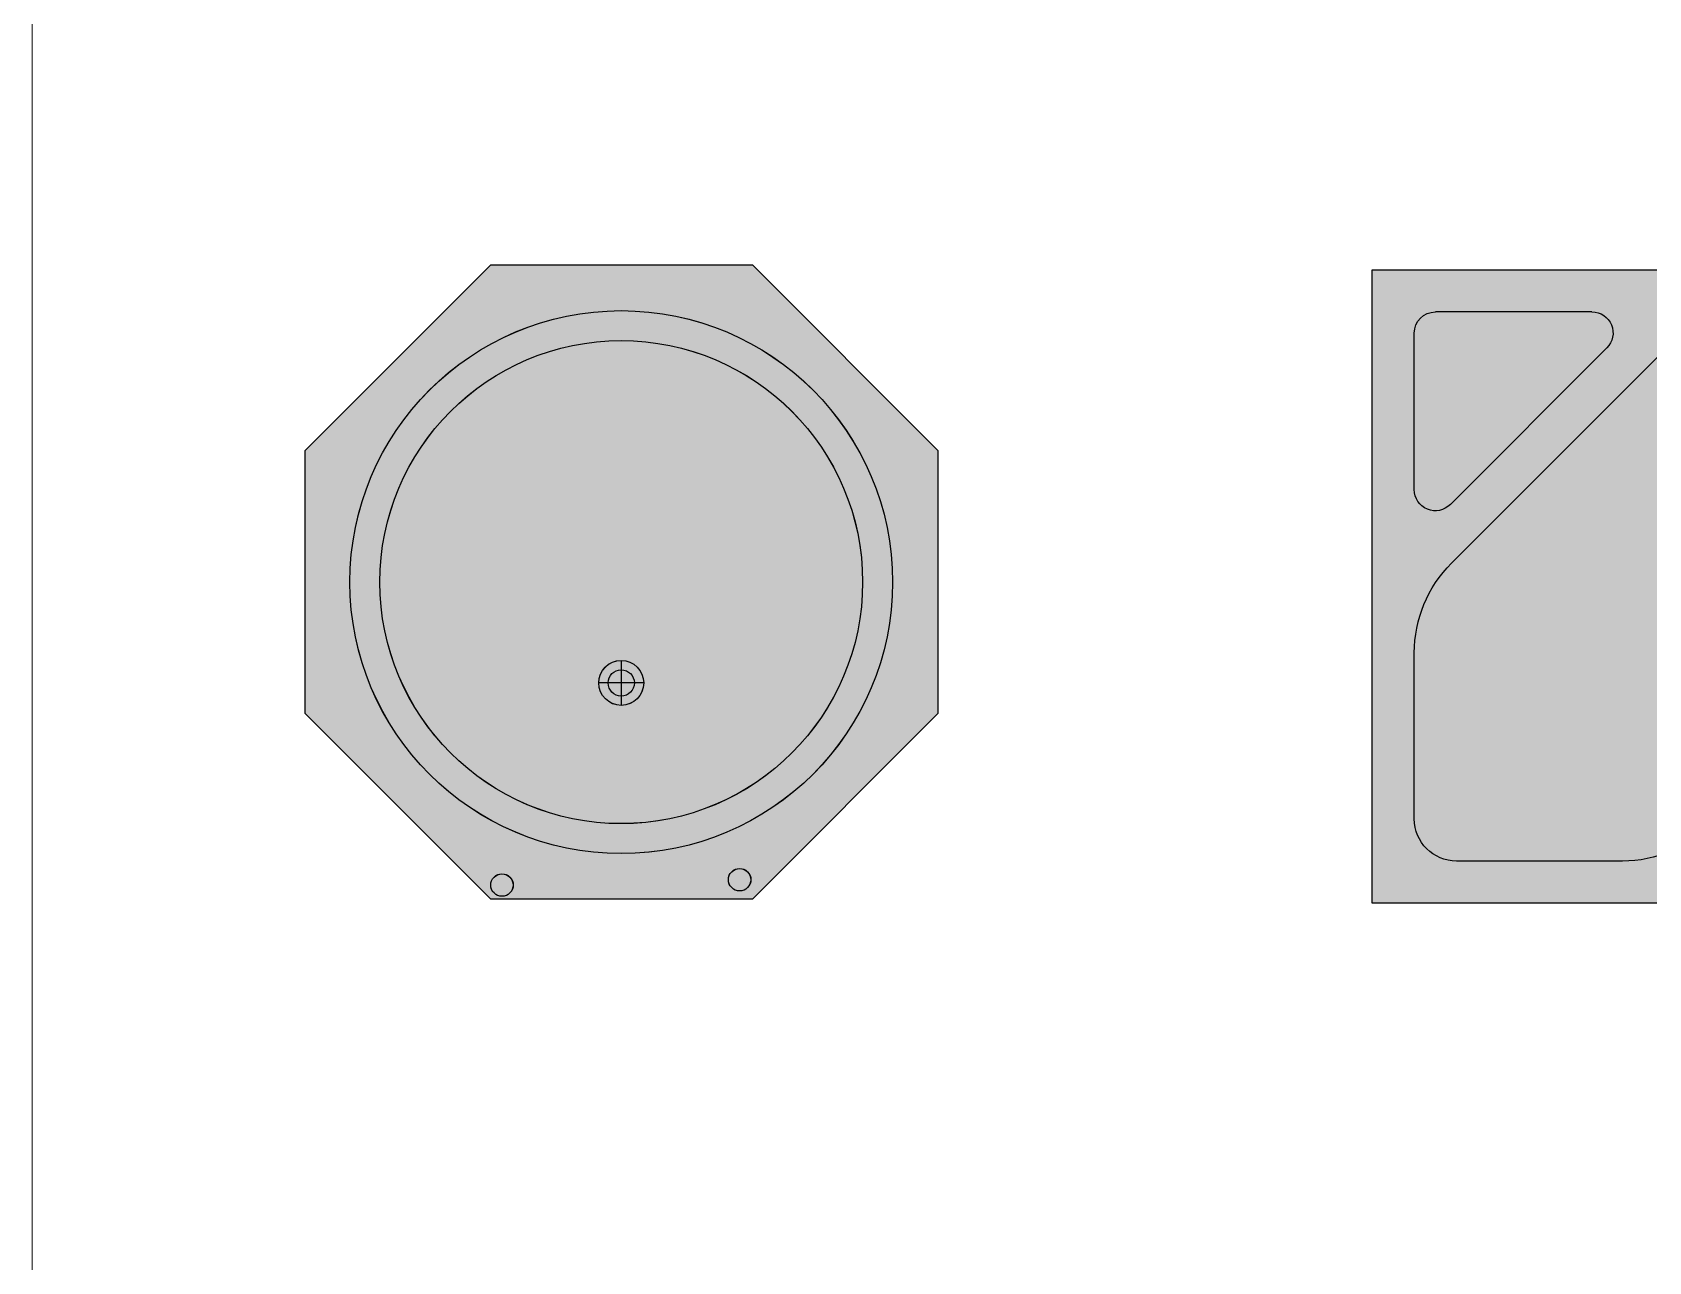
# Model space of a CAD drawing. Header units: millimetres. Extents: x 21129 to 2803301, y -510327 to 166837.
# Drawn here: x 320272 to 324100, y -262221 to -259311 of the extents above; entities that cross this region are included whole.
import ezdxf

# ---------------------------------------------------------------- set-up
doc = ezdxf.new("R2010")
doc.units = ezdxf.units.MM
doc.layers.add('....03_TNT_A_THIN', color=251, linetype='Continuous', lineweight=13, transparency=0.5)
doc.layers.add('....12_TNT_F_FURNITURE', color=27, linetype='Continuous', transparency=0.5)
doc.layers.add('H', color=250, linetype='Continuous', lineweight=0)
doc.layers.add('TNT-Hatch', color=250, linetype='Continuous')

# ---------------------------------------------------------------- blocks, each defined once
blk = doc.blocks.new('su')
at = {"layer": 'H', "ltscale": 10}
blk.add_hatch(color=256, dxfattribs=at).paths.add_polyline_path([(-310.6486043562763, 1499.944147538088), (-749.9720737726311, 1060.620678121719), (-749.9720737726311, 439.323469404364), (-310.6486043562763, -1.206353772431612e-08), (310.6486043610639, -1.196167431771755e-08), (749.9720737774333, 439.3234694043495), (749.9720737773314, 1060.620678121821), (310.6486043610639, 1499.944147538088)])
at = {"layer": 'TNT-Hatch', "ltscale": 10}
blk.add_hatch(color=253, dxfattribs=at).paths.add_polyline_path([(-310.6486043596524, 1499.944147533097), (-749.9720737774333, 1060.620678121719), (-749.9720737774333, 439.323469411378), (-310.6486043596524, -8.731149137020111e-11), (310.6486043596524, 2.91038304567337e-11), (749.9720737774333, 439.323469411378), (749.9720737773314, 1060.620678121806), (310.6486043596524, 1499.944147533097)])
at = {"ltscale": 10}
for p, q in [((-310.6486043596524, 1499.944147533097), (-749.9720737774333, 1060.620678121719)), ((310.6486043596524, 1499.944147533097), (-310.6486043596524, 1499.944147533097)), ((749.9720737774333, 1060.620678121719), (310.6486043596524, 1499.944147533097)), ((-749.9720737774333, 1060.620678121719), (-749.9720737774333, 439.3234694113198)), ((749.9720737774333, 439.3234694113198), (749.9720737774333, 1060.620678121719)), ((-749.9720737774333, 439.3234694113198), (-310.6486043596524, -2.91038304567337e-11)), ((310.6486043596524, -2.91038304567337e-11), (749.9720737774333, 439.3234694113198)), ((-310.6486043596524, -2.91038304567337e-11), (310.6486043596524, -2.91038304567337e-11))]:
    blk.add_line(p, q, dxfattribs=at)
for p, q in [((-0.8278814003715524, 564.2627531512699), (-0.8278814003715524, 457.801910778915)), ((52.40253978903638, 511.0323319650925), (-54.05830258461356, 511.0323319650925))]:
    blk.add_line(p, q)
blk.add_lwpolyline([(310.6486043610639, -1.200533006340265e-08), (749.9720737774333, 439.3234694043058), (749.9720737774333, 1060.620678121719), (310.6486043610639, 1499.944147538088), (-310.6486043562763, 1499.944147538088), (-749.9720737726311, 1060.620678121719), (-749.9720737726311, 439.3234694043058), (-310.6486043562763, -1.200533006340265e-08)], close=True, dxfattribs=at)
for centre, radius in [((-0.8278814003133448, 749.6291540579987), 642.6833499996919), ((-0.8278814003133448, 749.6291540579987), 571.7094550846141), ((-0.827881400269689, 511.0323319651798), 53.23042118630838), ((-283.3027654022007, 32.56988365440338), 26.61521059315419), ((279.643429287069, 45.21929006403661), 26.61521059315419)]:
    blk.add_circle(centre, radius, dxfattribs=at)
blk.add_circle((-0.8278814003715524, 511.0323319650925), 31.05107902534655)
for centre, major_axis, ratio, start_param, end_param in [((-0.8278814027144108, 749.6291540615202), (642.6833352637998, 0.1376359787845655), 0.999999999985477, 4.712174822075105, 10.99536012925469), ((-0.8278814027144108, 749.6291540615202), (642.6833352637998, 0.1376359787845655), 0.999999999985477, 4.712174822075105, 10.99536012925469), ((-0.8278814027144108, 749.6291540615202), (571.7094255373852, 0.1838122586070483), 0.999999999985471, 4.712067466965354, 10.99525277414494), ((-0.8278814027144108, 749.6291540615202), (571.7094255373852, 0.1838122586070483), 0.999999999985471, 4.712067466965354, 10.99525277414494), ((-0.8278814026562031, 511.0323319713934), (53.23031943907097, 0.1040773960011202), 0.9999999999855964, 4.710433755158346, 10.99361906233793), ((-0.8278814026562031, 511.0323319713934), (53.23031943907097, 0.1040773960011202), 0.9999999999855964, 4.710433755158346, 10.99361906233793), ((-283.302765405504, 32.56988366603036), (-18.81979589305056, 18.81979589305056), 0.9999999999998601, 2.356194490192275, 8.639379797371861), ((-283.302765405504, 32.56988366603036), (-18.81979589305056, 18.81979589305056), 0.9999999999998601, 2.356194490192275, 8.639379797371861), ((279.6434292855556, 45.21929007550352), (-18.81979589304989, 18.81979589304989), 0.9999999999999655, 2.356194490192328, 8.639379797371914), ((279.6434292855556, 45.21929007550352), (-18.81979589304989, 18.81979589304989), 0.9999999999999655, 2.356194490192328, 8.639379797371914)]:
    blk.add_ellipse(centre, major_axis=major_axis, ratio=ratio, start_param=start_param, end_param=end_param, dxfattribs=at)
blk = doc.blocks.new('BATH-03')
at = {"layer": 'TNT-Hatch'}
blk.add_hatch(color=253, dxfattribs=at).paths.add_polyline_path([(0, 0), (0, 1500.000000000029), (-1500.000000000058, 1500.000000000029), (-1500.000000000058, 600), (-900.0000000000582, 0)])
for p, q in [((-1300.000000000058, 1400), (-907.1067811865942, 1400)), ((-520.7106781187176, 1400), (-150.0000000000873, 1399.999999999985)), ((-100.0000000000291, 979.2893218813406), (-100.0000000000873, 1349.999999999985)), ((-694.9747468306159, 1312.132034355949), (-187.86796564408, 805.0252531694132)), ((-556.0660171780328, 1314.64466094067), (-185.3553390593443, 943.9339828220109)), ((-1400.000000000058, 907.1067811865214), (-1400.000000000058, 1300)), ((-1312.132034356007, 694.9747468305577), (-805.0252531694132, 187.8679656440363)), ((-100.0000000000582, 200.0000000000146), (-100.0000000000582, 592.893218813464)), ((-592.893218813464, 100), (-200.0000000000582, 100.0000000000146))]:
    blk.add_line(p, q)
blk.add_lwpolyline([(0, 0), (0, 1500.000000000029), (-1500.000000000058, 1500.000000000029), (-1500.000000000058, 600), (-900.0000000000582, 0)], close=True)
blk.add_circle((-1132.298857941933, 1109.097372469769), 39.32758137176279)
for centre, radius, start, end in [((-1300.000000000058, 1300), 100, 90, 180), ((-907.1067811865942, 1100), 300, 45, 90), ((-520.7106781187176, 1350), 50, 90, 225), ((-150.0000000000873, 1349.999999999985), 50, 0, 90), ((-150.0000000000291, 979.2893218813406), 50, 225, 0), ((-1100.000000000058, 907.1067811865214), 300, 180, 225), ((-400.0000000000582, 592.8932188134495), 300, 0, 45), ((-200.0000000000582, 200.0000000000146), 100, 270, 0), ((-592.893218813464, 400), 300, 225, 270)]:
    blk.add_arc(centre, radius, start, end)

msp = doc.modelspace()

# ---------------------------------------------------------------- linework, layer by layer
at = {"layer": '....03_TNT_A_THIN'}
msp.add_lwpolyline([(320271.5926673589, -266031.8713116063), (368923.5926673589, -266031.8713116063), (368923.5926673589, -239149.1393159832), (320271.5926673589, -239149.1393159832)], close=True, dxfattribs=at)

# ---------------------------------------------------------------- block references
at = {"layer": '....12_TNT_F_FURNITURE'}
msp.add_blockref('su', (321667.2965570758, -261362.3435304248), dxfattribs=at)
at = {"layer": '....12_TNT_F_FURNITURE', "xscale": -1}
msp.add_blockref('BATH-03', (323444.982342659, -261373.0481195383), dxfattribs=at)

doc.saveas('drawing.dxf')
